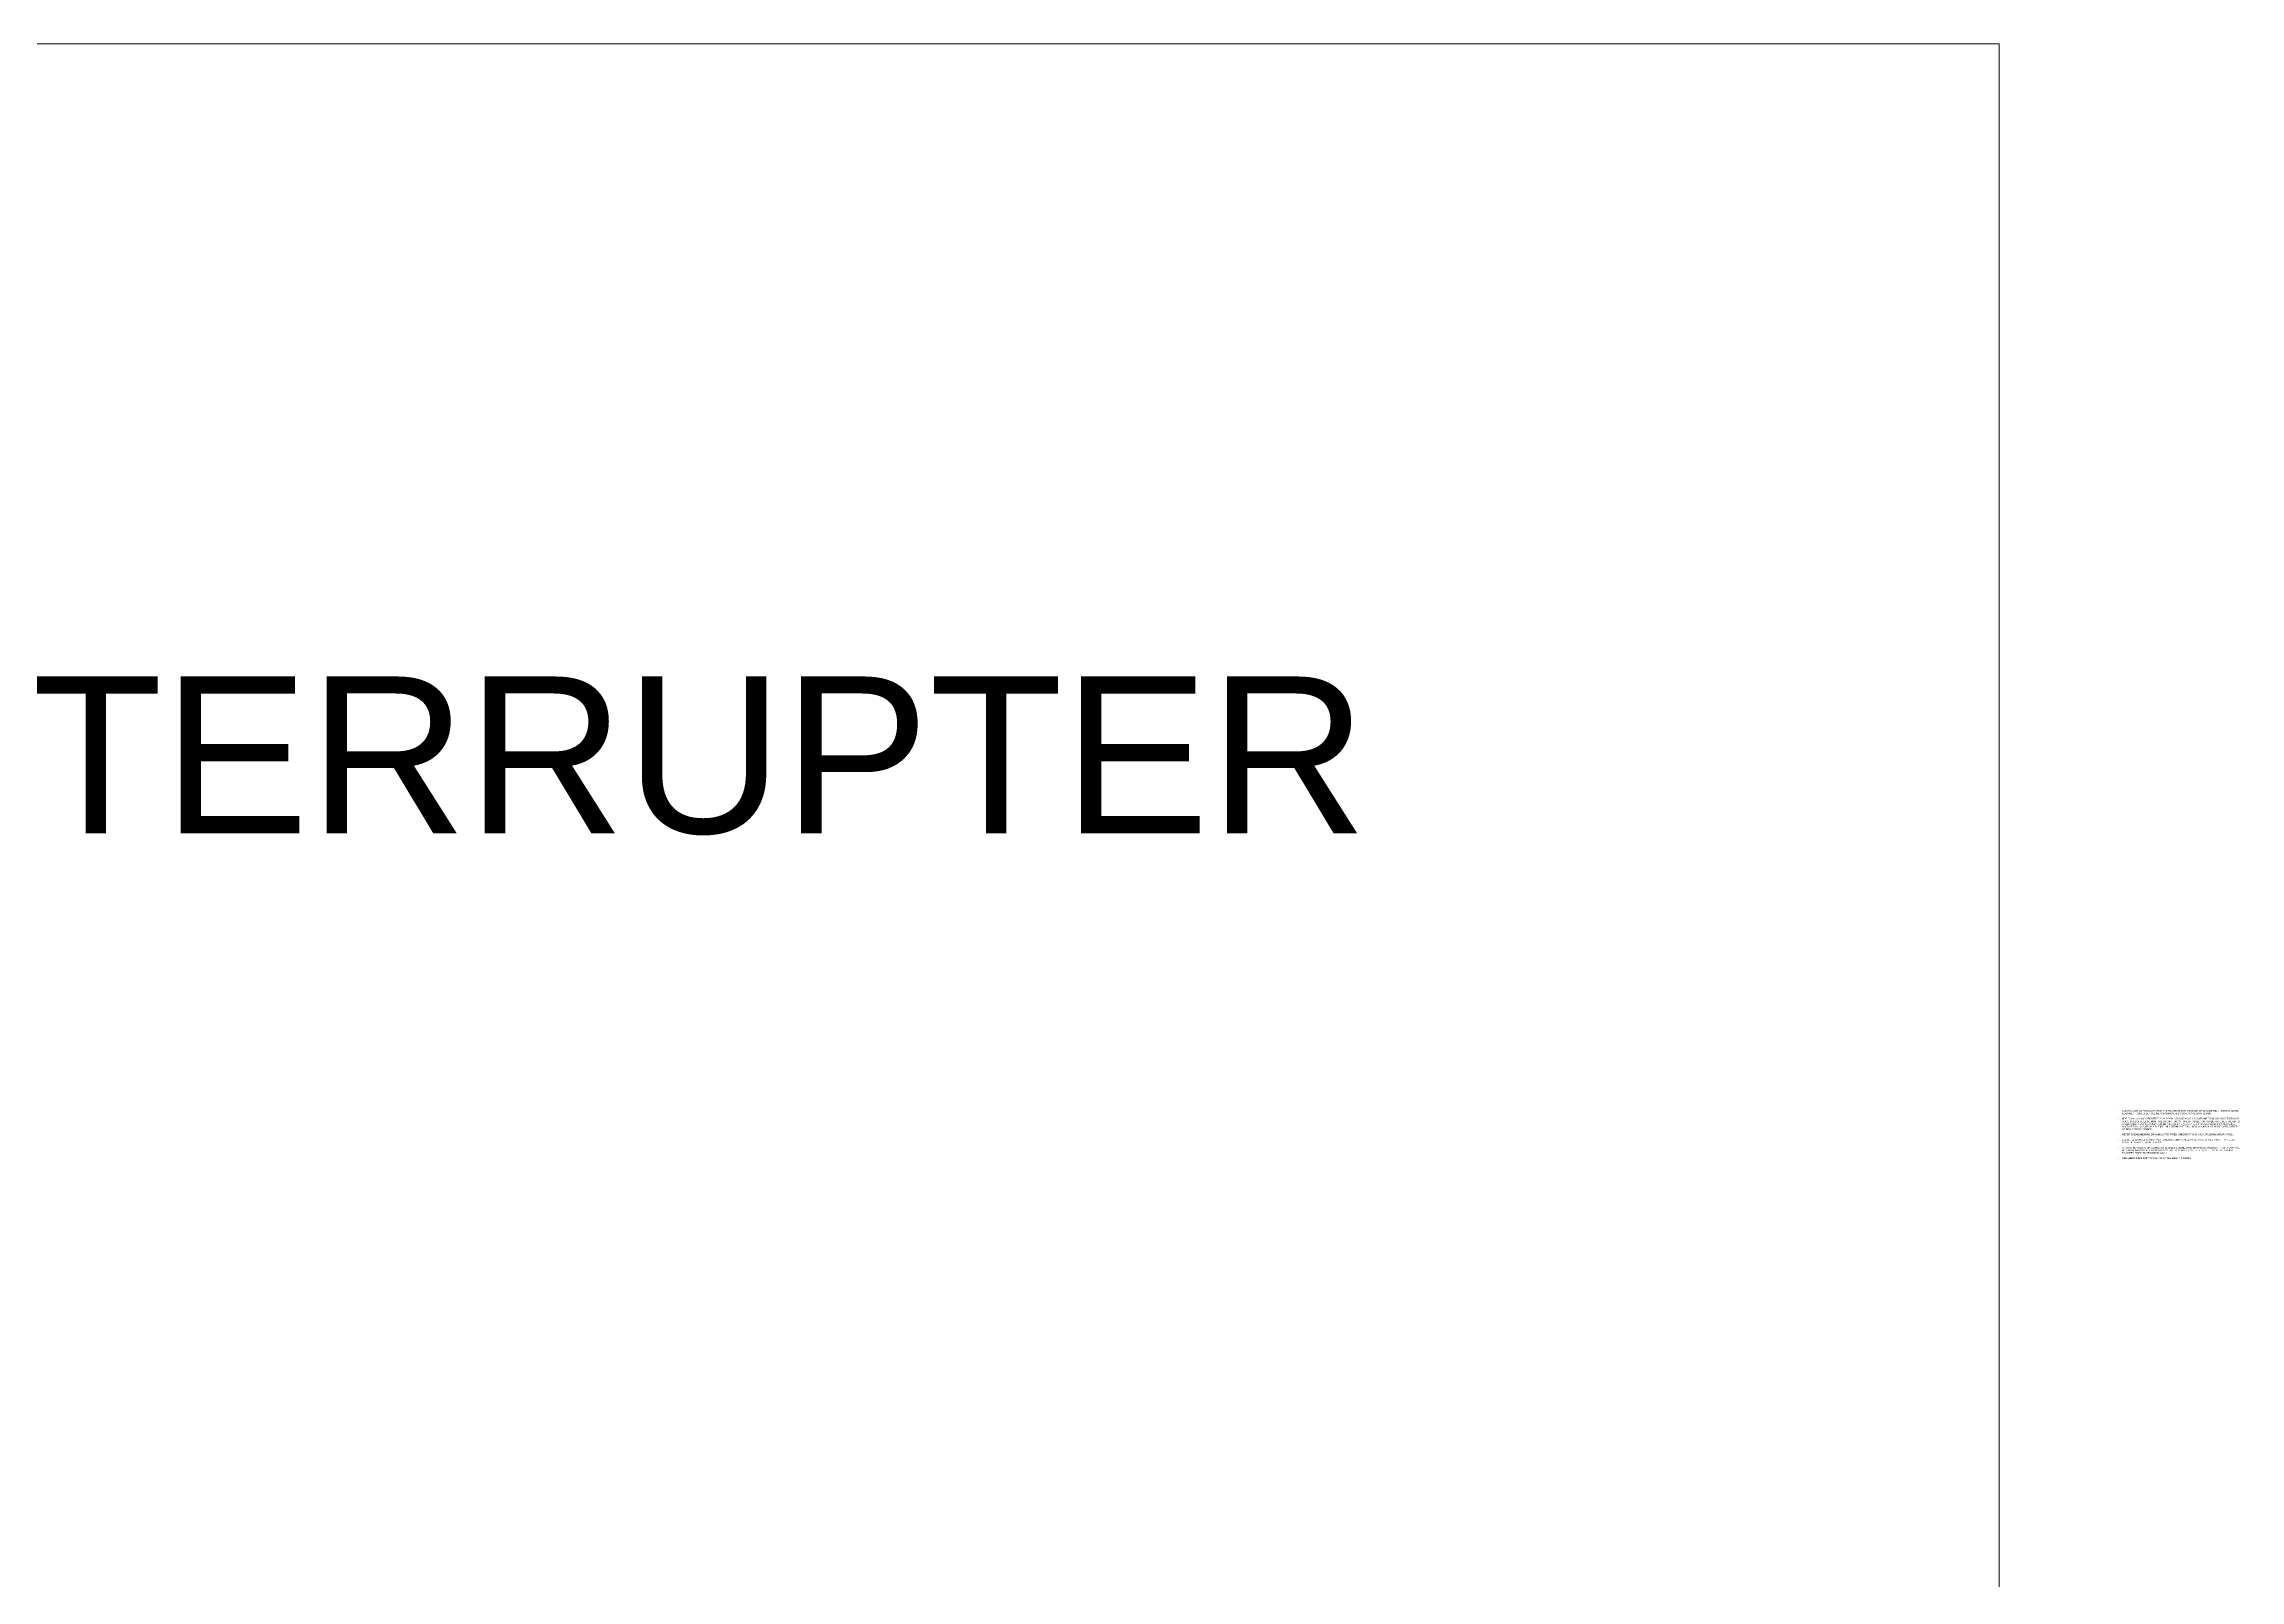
# Model space of a CAD drawing. Header units: inches. Extents: x 1 to 3921, y -2183 to 193.
# Drawn here: x 616.7 to 742.8, y 105.1 to 193.3 of the extents above; entities that cross this region are included whole.
import ezdxf

# ---------------------------------------------------------------- set-up
doc = ezdxf.new("R2010")
doc.units = ezdxf.units.IN
doc.header["$MEASUREMENT"] = 0
doc.layers.add('A-DETL-THIN', color=151, linetype='Continuous', lineweight=9)
doc.layers.add('G-ANNO-TEXT', color=231, linetype='Continuous', lineweight=9)
doc.styles.add('Arial_7', font='arial.ttf', dxfattribs={"height": 9})
doc.styles.add('Arial_8', font='arial.ttf', dxfattribs={"height": 0.09375})

msp = doc.modelspace()

# ---------------------------------------------------------------- linework, layer by layer
at = {"layer": 'A-DETL-THIN'}
for p, q in [((1.48, 193.26), (728.97, 193.26)), ((728.97, 193.26), (728.97, -526.74))]:
    msp.add_line(p, q, dxfattribs=at)

# ---------------------------------------------------------------- texts
at = {"layer": 'G-ANNO-TEXT', "color": 7, "attachment_point": 1}
for s, insert, char_height, width, style in [('GFCI - GROUND FAULT CIRCUIT INTERRUPTER', (404.95, 156.94), 9, 352.692, 'Arial_7'), ('•', (735.78, 132.05), 0.0937, 0.303, 'Arial_8'), ('•', (735.78, 131.6), 0.0937, 0.303, 'Arial_8'), ('VOICE LINES SHOULD BE RUN.  THEY DO NOT SHOW TYPE OF OUTLET OR NUMBER OF LINES.  REFER TO ', (736.03, 131.44), 0.0937, 8.3609, 'Arial_8'), ('CONTRACTOR TO PROVIDE POWER AND PLUMBING FOR THE HOOK-UP OF EQUIPMENT SHOWN ON THE ', (736.03, 132.05), 0.0937, 8.2883, 'Arial_8'), ('EQUIPMENT SCHEDULE - SEE MEP DRAWINGS AND COORDINATE WITH TENANT.', (736.03, 131.9), 0.0937, 6.363, 'Arial_8'), ('MEP DRAWINGS AND ARCHITECTURAL DRAWINGS SHOW ONLY LOCATIONS TO WHICH VOICE/DATA AND ', (736.03, 131.6), 0.0937, 8.3072, 'Arial_8'), ('CABLE SHOP DRAWINGS ONLY FOR NUMBER OF LINE AND OUTLET TYPE OF VOICE/DATA AND VOICE ', (736.03, 131.29), 0.0937, 8.02, 'Arial_8'), ('LINES AT EACH LOCATION.  PROVIDE PULL STRINGS AT EACH NEW LOCATION OF VOICE/DATA OUTLETS ', (736.03, 131.14), 0.0937, 8.2725, 'Arial_8'), ('•', (735.78, 130.69), 0.0937, 0.303, 'Arial_8'), ('•', (735.78, 130.39), 0.0937, 0.303, 'Arial_8'), ('•', (735.78, 129.93), 0.0937, 0.303, 'Arial_8'), ('AS REQUIRED BY VENDOR.', (736.03, 130.99), 0.0937, 2.1431, 'Arial_8'), ('ALL OUTLETS SHALL BE GROUPED TOGETHER AND SHALL NOT BE MORE THAN 5" APART.  OUTLETS ', (736.03, 130.39), 0.0937, 7.9664, 'Arial_8'), ('ANY DISCREPANCIES OR CONFLICTS BETWEEN ENGINEERING DRAWINGS, ARCHITECTURAL DRAWINGS, ', (736.03, 129.93), 0.0937, 8.3293, 'Arial_8'), ('REFER TO ENGINEERING DRAWINGS FOR TYPES, SPECIFICATIONS AND CIRCUITING INFORMATION.', (736.03, 130.69), 0.0937, 7.8622, 'Arial_8'), ('SHALL BE SPACED EQUALLY U.N.O.', (736.03, 130.24), 0.0937, 2.7933, 'Arial_8'), ('•', (735.78, 129.33), 0.0937, 0.303, 'Arial_8'), ('MILLWORK AND/OR FIELD CONDITIONS SHALL BE CLARIFIED WITH THE ARCHITECT OR ELECTRICAL ', (736.03, 129.78), 0.0937, 7.919, 'Arial_8'), ('ENGINEER PRIOR TO BEGINNING WORK.', (736.03, 129.63), 0.0937, 3.2004, 'Arial_8'), ('SEE SHEET A0004 FOR TYPICAL MOUNTING HEIGHT DIAGRAM.', (736.03, 129.33), 0.0937, 4.9111, 'Arial_8')]:
    msp.add_mtext(s, dxfattribs=dict(at, insert=insert, char_height=char_height, width=width, style=style))

doc.saveas('drawing.dxf')
